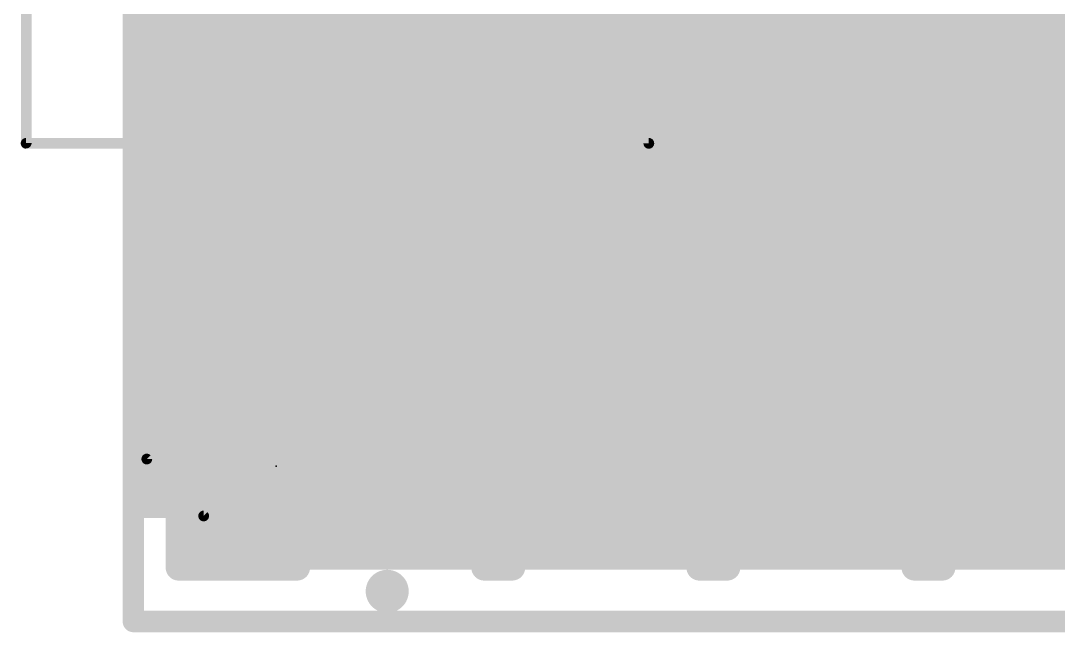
# Model space of a CAD drawing. Extents: x -1.3 to 57, y -0.1 to 23.2.
# Drawn here: x -1.33 to 10.92, y -0.13 to 7.09 of the extents above; entities that cross this region are included whole.
import ezdxf

# ---------------------------------------------------------------- set-up
doc = ezdxf.new("R2010")
doc.units = 0
for name, color, linetype in [('1', 12, 'CONTINUOUS'), ('16', 132, 'CONTINUOUS'), ('18', 110, 'CONTINUOUS'), ('20', 31, 'CONTINUOUS'), ('21', 253, 'CONTINUOUS'), ('24', 53, 'CONTINUOUS'), ('25', 253, 'CONTINUOUS'), ('39', 12, 'CONTINUOUS'), ('41', 12, 'CONTINUOUS'), ('42', 132, 'CONTINUOUS')]:
    doc.layers.add(name, color=color, linetype=linetype)

# ---------------------------------------------------------------- blocks, each defined once
blk = doc.blocks.new('RECT')
blk.add_solid([(-0.5, -0.5), (0.5, -0.5), (-0.5, 0.5), (0.5, 0.5)])
blk = doc.blocks.new('RECT440000X320000R50')
at = {"const_width": 0.5}
blk.add_lwpolyline([(1.125, -0.5), (1.125, 0.5, 0.4142), (0.875, 0.75), (-0.875, 0.75, 0.4142), (-1.125, 0.5), (-1.125, -0.5, 0.4142), (-0.875, -0.75), (0.875, -0.75, 0.4142)], format="xyb", close=True, dxfattribs=at)
blk.add_solid([(-0.9004, -0.5254), (0.9004, -0.5254), (-0.9004, 0.5254), (0.9004, 0.5254)])
blk = doc.blocks.new('ROUNDV')
at = {"const_width": 0.5}
blk.add_lwpolyline([(0, -0.25, 1), (0, 0.25, 1), (0, -0.25)], format="xyb", dxfattribs=at)

msp = doc.modelspace()

# ---------------------------------------------------------------- linework, layer by layer
at = {"layer": '1'}
for points, const_width in [([(10.668, 14.0716), (10.668, 2.032)], 0.254), ([(10.2362, 13.5369), (10.2362, 3.7848)], 0.3048), ([(0.5334, 6.858), (0.5334, 13.4112)], 0.3048), ([(0.5334, 7.0104), (10.2362, 7.0104)], 0.3048), ([(2.8063, 6.858), (0.5334, 6.858)], 0.3048), ([(2.8956, 6.7687), (2.8063, 6.858)], 0.3048), ([(4.0771, 6.858), (3.9878, 6.7687)], 0.3048), ([(6.8703, 6.858), (4.0771, 6.858)], 0.3048), ([(6.9596, 6.7687), (6.8703, 6.858)], 0.3048), ([(2.8956, 4.8645), (2.8956, 6.7687)], 0.3048), ([(3.9878, 6.7687), (3.9878, 4.8645)], 0.3048), ([(6.9596, 4.8645), (6.9596, 6.7687)], 0.3048), ([(2.8956, 6.7056), (3.9878, 6.7056)], 0.3048), ([(6.9596, 6.7056), (10.2362, 6.7056)], 0.3048), ([(2.8956, 6.4008), (3.9878, 6.4008)], 0.3048), ([(6.9596, 6.4008), (10.2362, 6.4008)], 0.3048), ([(2.8956, 6.096), (3.9878, 6.096)], 0.3048), ([(6.9596, 6.096), (10.2362, 6.096)], 0.3048), ([(2.8956, 5.7912), (3.9878, 5.7912)], 0.3048), ([(6.9596, 5.7912), (10.2362, 5.7912)], 0.3048), ([(2.8956, 5.4864), (3.9878, 5.4864)], 0.3048), ([(6.9596, 5.4864), (10.2362, 5.4864)], 0.3048), ([(2.8956, 5.1816), (3.9878, 5.1816)], 0.3048), ([(6.9596, 5.1816), (10.2362, 5.1816)], 0.3048), ([(2.8956, 4.8768), (3.9878, 4.8768)], 0.3048), ([(6.9596, 4.8768), (10.2362, 4.8768)], 0.3048), ([(0.5334, 0.635), (0.5334, 4.7752)], 0.3048), ([(0.5334, 4.7752), (2.8063, 4.7752)], 0.3048), ([(2.8063, 4.7752), (2.8956, 4.8645)], 0.3048), ([(3.9878, 4.8645), (4.0771, 4.7752)], 0.3048), ([(4.0771, 4.7752), (6.8703, 4.7752)], 0.3048), ([(6.8703, 4.7752), (6.9596, 4.8645)], 0.3048), ([(5.2009, 4.6434), (5.0086, 4.4511)], 0.3048), ([(5.4521, 4.7474), (5.2009, 4.6434)], 0.3048), ([(5.7239, 4.7474), (5.4521, 4.7474)], 0.3048), ([(5.9751, 4.6434), (5.7239, 4.7474)], 0.3048), ([(6.1674, 4.4511), (5.9751, 4.6434)], 0.3048), ([(7.7409, 4.6434), (7.5486, 4.4511)], 0.3048), ([(7.9921, 4.7474), (7.7409, 4.6434)], 0.3048), ([(8.2639, 4.7474), (7.9921, 4.7474)], 0.3048), ([(8.5151, 4.6434), (8.2639, 4.7474)], 0.3048), ([(8.7074, 4.4511), (8.5151, 4.6434)], 0.3048), ([(0.5334, 4.572), (5.1295, 4.572)], 0.3048), ([(6.0465, 4.572), (7.6695, 4.572)], 0.3048), ([(8.5865, 4.572), (10.2362, 4.572)], 0.3048), ([(5.0086, 4.4511), (4.9046, 4.1999)], 0.3048), ([(6.2714, 4.1999), (6.1674, 4.4511)], 0.3048), ([(7.5486, 4.4511), (7.4446, 4.1999)], 0.3048), ([(8.8114, 4.1999), (8.7074, 4.4511)], 0.3048), ([(0.5334, 4.2672), (4.9325, 4.2672)], 0.3048), ([(6.2435, 4.2672), (7.4725, 4.2672)], 0.3048), ([(8.7835, 4.2672), (10.2362, 4.2672)], 0.3048), ([(4.9046, 4.1999), (4.9046, 3.9281)], 0.3048), ([(6.2714, 3.9281), (6.2714, 4.1999)], 0.3048), ([(7.4446, 4.1999), (7.4446, 3.9281)], 0.3048), ([(8.8114, 3.9281), (8.8114, 4.1999)], 0.3048), ([(5.588, 4.064), (5.658, 3.994)], 0.254), ([(5.588, 4.064), (5.588, 2.0894)], 0.2032), ([(8.1182, 4.0542), (8.128, 4.064)], 0.254), ([(8.1182, 2.0796), (8.1182, 4.0542)], 0.254), ([(8.128, 4.064), (8.128, 3.4798)], 0.254), ([(0.5334, 3.9624), (4.9046, 3.9624)], 0.3048), ([(4.9046, 3.9281), (4.9639, 3.7848)], 0.3048), ([(6.2121, 3.7848), (6.2714, 3.9281)], 0.3048), ([(6.2714, 3.9624), (7.4446, 3.9624)], 0.3048), ([(7.4446, 3.9281), (7.5039, 3.7848)], 0.3048), ([(8.7521, 3.7848), (8.8114, 3.9281)], 0.3048), ([(8.8114, 3.9624), (10.2362, 3.9624)], 0.3048), ([(2.3731, 3.7848), (2.0679, 3.6584)], 0.3048), ([(3.7033, 3.7848), (2.3731, 3.7848)], 0.3048), ([(4.0085, 3.6584), (3.7033, 3.7848)], 0.3048), ([(4.9131, 3.7848), (4.6079, 3.6584)], 0.3048), ([(4.9639, 3.7848), (4.9131, 3.7848)], 0.3048), ([(6.2433, 3.7848), (6.2121, 3.7848)], 0.3048), ([(6.5485, 3.6584), (6.2433, 3.7848)], 0.3048), ([(7.4531, 3.7848), (7.1479, 3.6584)], 0.3048), ([(7.5039, 3.7848), (7.4531, 3.7848)], 0.3048), ([(8.7833, 3.7848), (8.7521, 3.7848)], 0.3048), ([(9.0885, 3.6584), (8.7833, 3.7848)], 0.3048), ([(9.9931, 3.7848), (9.6879, 3.6584)], 0.3048), ([(10.2362, 3.7848), (9.9931, 3.7848)], 0.3048), ([(0.5334, 3.6576), (2.0671, 3.6576)], 0.3048), ([(2.0679, 3.6584), (1.8344, 3.4249)], 0.3048), ([(4.242, 3.4249), (4.0085, 3.6584)], 0.3048), ([(4.0093, 3.6576), (4.6071, 3.6576)], 0.3048), ([(4.6079, 3.6584), (4.3744, 3.4249)], 0.3048), ([(6.782, 3.4249), (6.5485, 3.6584)], 0.3048), ([(6.5493, 3.6576), (7.1471, 3.6576)], 0.3048), ([(7.1479, 3.6584), (6.9144, 3.4249)], 0.3048), ([(9.322, 3.4249), (9.0885, 3.6584)], 0.3048), ([(9.0893, 3.6576), (9.6871, 3.6576)], 0.3048), ([(9.6879, 3.6584), (9.4544, 3.4249)], 0.3048), ([(1.8344, 3.4249), (1.708, 3.1197)], 0.3048), ([(4.3082, 3.2651), (4.242, 3.4249)], 0.3048), ([(4.3744, 3.4249), (4.3082, 3.2651)], 0.3048), ([(6.8482, 3.2651), (6.782, 3.4249)], 0.3048), ([(6.9144, 3.4249), (6.8482, 3.2651)], 0.3048), ([(8.128, 1.9718), (8.128, 3.4798)], 0.254), ([(8.128, 3.4798), (8.198, 3.4098)], 0.2032), ([(9.3882, 3.2651), (9.322, 3.4249)], 0.3048), ([(9.4544, 3.4249), (9.3882, 3.2651)], 0.3048), ([(0.5334, 3.3528), (1.8045, 3.3528)], 0.3048), ([(4.2719, 3.3528), (4.3445, 3.3528)], 0.3048), ([(6.8119, 3.3528), (6.8845, 3.3528)], 0.3048), ([(9.3519, 3.3528), (9.4245, 3.3528)], 0.3048), ([(0.5334, 3.048), (1.708, 3.048)], 0.3048), ([(1.708, 3.1197), (1.708, 1.0395)], 0.3048), ([(0.5334, 2.7432), (1.708, 2.7432)], 0.3048), ([(0.5334, 2.4384), (1.708, 2.4384)], 0.3048), ([(0.5334, 2.1336), (1.708, 2.1336)], 0.3048), ([(10.6582, 2.0418), (10.6582, 2.0796)], 0.254), ([(5.588, 2.0894), (5.5782, 2.0796)], 0.2032), ([(10.668, 2.032), (10.6582, 2.0418)], 0.254), ([(0.5334, 1.8288), (1.708, 1.8288)], 0.3048), ([(0.5334, 1.524), (1.708, 1.524)], 0.3048), ([(0.5334, 1.2192), (1.708, 1.2192)], 0.3048), ([(1.708, 1.0395), (1.8344, 0.7343)], 0.3048), ([(0.5334, 0.9144), (1.7598, 0.9144)], 0.3048), ([(4.242, 0.7343), (4.3082, 0.8941)], 0.3048), ([(4.3082, 0.8941), (4.3744, 0.7343)], 0.3048), ([(6.782, 0.7343), (6.8482, 0.8941)], 0.3048), ([(6.8482, 0.8941), (6.9144, 0.7343)], 0.3048), ([(9.322, 0.7343), (9.3882, 0.8941)], 0.3048), ([(9.3882, 0.8941), (9.4544, 0.7343)], 0.3048), ([(1.8344, 0.7343), (1.9337, 0.635)], 0.3048), ([(4.1427, 0.635), (4.242, 0.7343)], 0.3048), ([(4.3744, 0.7343), (4.4737, 0.635)], 0.3048), ([(6.6827, 0.635), (6.782, 0.7343)], 0.3048), ([(6.9144, 0.7343), (7.0137, 0.635)], 0.3048), ([(9.2227, 0.635), (9.322, 0.7343)], 0.3048), ([(9.4544, 0.7343), (9.5537, 0.635)], 0.3048), ([(1.9337, 0.635), (0.5334, 0.635)], 0.3048), ([(4.4737, 0.635), (4.1427, 0.635)], 0.3048), ([(7.0137, 0.635), (6.6827, 0.635)], 0.3048), ([(9.5537, 0.635), (9.2227, 0.635)], 0.3048)]:
    msp.add_lwpolyline(points, dxfattribs=dict(at, const_width=const_width))
for points, const_width in [([(0.5334, 7.0866, 1), (0.5334, 6.9342)], 0.1524), ([(10.2362, 6.9342, 1), (10.2362, 7.0866)], 0.1524), ([(0.5334, 6.9342, 1), (0.5334, 6.7818)], 0.1524), ([(2.8602, 6.9119, 1), (2.7524, 6.8041)], 0.1524), ([(2.8063, 6.7818, 1), (2.8063, 6.9342)], 0.1524), ([(4.0771, 6.9342, 1), (4.0771, 6.7818)], 0.1524), ([(4.131, 6.8041, 1), (4.0232, 6.9119)], 0.1524), ([(6.9242, 6.9119, 1), (6.8164, 6.8041)], 0.1524), ([(6.8703, 6.7818, 1), (6.8703, 6.9342)], 0.1524), ([(0.4572, 6.858, 1), (0.6096, 6.858)], 0.1524), ([(2.9718, 6.7687, 1), (2.8194, 6.7687)], 0.1524), ([(2.8417, 6.7148, 1), (2.9495, 6.8226)], 0.1524), ([(4.064, 6.7687, 1), (3.9116, 6.7687)], 0.1524), ([(3.9339, 6.8226, 1), (4.0417, 6.7148)], 0.1524), ([(7.0358, 6.7687, 1), (6.8834, 6.7687)], 0.1524), ([(6.9057, 6.7148, 1), (7.0135, 6.8226)], 0.1524), ([(2.8956, 6.7818, 1), (2.8956, 6.6294)], 0.1524), ([(3.9878, 6.6294, 1), (3.9878, 6.7818)], 0.1524), ([(6.9596, 6.7818, 1), (6.9596, 6.6294)], 0.1524), ([(10.2362, 6.6294, 1), (10.2362, 6.7818)], 0.1524), ([(2.8956, 6.477, 1), (2.8956, 6.3246)], 0.1524), ([(3.9878, 6.3246, 1), (3.9878, 6.477)], 0.1524), ([(6.9596, 6.477, 1), (6.9596, 6.3246)], 0.1524), ([(10.2362, 6.3246, 1), (10.2362, 6.477)], 0.1524), ([(2.8956, 6.1722, 1), (2.8956, 6.0198)], 0.1524), ([(3.9878, 6.0198, 1), (3.9878, 6.1722)], 0.1524), ([(6.9596, 6.1722, 1), (6.9596, 6.0198)], 0.1524), ([(10.2362, 6.0198, 1), (10.2362, 6.1722)], 0.1524), ([(2.8956, 5.8674, 1), (2.8956, 5.715)], 0.1524), ([(3.9878, 5.715, 1), (3.9878, 5.8674)], 0.1524), ([(6.9596, 5.8674, 1), (6.9596, 5.715)], 0.1524), ([(10.2362, 5.715, 1), (10.2362, 5.8674)], 0.1524), ([(2.8956, 5.5626, 1), (2.8956, 5.4102)], 0.1524), ([(3.9878, 5.4102, 1), (3.9878, 5.5626)], 0.1524), ([(6.9596, 5.5626, 1), (6.9596, 5.4102)], 0.1524), ([(10.2362, 5.4102, 1), (10.2362, 5.5626)], 0.1524), ([(2.8956, 5.2578, 1), (2.8956, 5.1054)], 0.1524), ([(3.9878, 5.1054, 1), (3.9878, 5.2578)], 0.1524), ([(6.9596, 5.2578, 1), (6.9596, 5.1054)], 0.1524), ([(10.2362, 5.1054, 1), (10.2362, 5.2578)], 0.1524), ([(2.8956, 4.953, 1), (2.8956, 4.8006)], 0.1524), ([(3.9878, 4.8006, 1), (3.9878, 4.953)], 0.1524), ([(6.9596, 4.953, 1), (6.9596, 4.8006)], 0.1524), ([(10.2362, 4.8006, 1), (10.2362, 4.953)], 0.1524), ([(0.6096, 4.7752, 1), (0.4572, 4.7752)], 0.1524), ([(0.5334, 4.8514, 1), (0.5334, 4.699)], 0.1524), ([(2.7524, 4.8291, 1), (2.8602, 4.7213)], 0.1524), ([(2.8063, 4.699, 1), (2.8063, 4.8514)], 0.1524), ([(2.8194, 4.8645, 1), (2.9718, 4.8645)], 0.1524), ([(2.9495, 4.8106, 1), (2.8417, 4.9184)], 0.1524), ([(4.0417, 4.9184, 1), (3.9339, 4.8106)], 0.1524), ([(3.9116, 4.8645, 1), (4.064, 4.8645)], 0.1524), ([(4.0771, 4.8514, 1), (4.0771, 4.699)], 0.1524), ([(4.0232, 4.7213, 1), (4.131, 4.8291)], 0.1524), ([(6.8164, 4.8291, 1), (6.9242, 4.7213)], 0.1524), ([(6.8703, 4.699, 1), (6.8703, 4.8514)], 0.1524), ([(6.8834, 4.8645, 1), (7.0358, 4.8645)], 0.1524), ([(7.0135, 4.8106, 1), (6.9057, 4.9184)], 0.1524), ([(5.1717, 4.7138, 1), (5.23, 4.573)], 0.1524), ([(5.2548, 4.5895, 1), (5.147, 4.6972)], 0.1524), ([(5.4521, 4.8236, 1), (5.4521, 4.6712)], 0.1524), ([(5.4812, 4.677, 1), (5.4229, 4.8178)], 0.1524), ([(5.7531, 4.8178, 1), (5.6948, 4.677)], 0.1524), ([(5.7239, 4.6712, 1), (5.7239, 4.8236)], 0.1524), ([(6.029, 4.6972, 1), (5.9212, 4.5895)], 0.1524), ([(5.946, 4.573, 1), (6.0043, 4.7138)], 0.1524), ([(7.7117, 4.7138, 1), (7.77, 4.573)], 0.1524), ([(7.7948, 4.5895, 1), (7.687, 4.6972)], 0.1524), ([(7.9921, 4.8236, 1), (7.9921, 4.6712)], 0.1524), ([(8.0212, 4.677, 1), (7.9629, 4.8178)], 0.1524), ([(8.2931, 4.8178, 1), (8.2348, 4.677)], 0.1524), ([(8.2639, 4.6712, 1), (8.2639, 4.8236)], 0.1524), ([(8.569, 4.6972, 1), (8.4612, 4.5895)], 0.1524), ([(8.486, 4.573, 1), (8.5443, 4.7138)], 0.1524), ([(0.5334, 4.6482, 1), (0.5334, 4.4958)], 0.1524), ([(5.1295, 4.4958, 1), (5.1295, 4.6482)], 0.1524), ([(6.0465, 4.6482, 1), (6.0465, 4.4958)], 0.1524), ([(7.6695, 4.4958, 1), (7.6695, 4.6482)], 0.1524), ([(8.5865, 4.6482, 1), (8.5865, 4.4958)], 0.1524), ([(10.2362, 4.4958, 1), (10.2362, 4.6482)], 0.1524), ([(4.9548, 4.505, 1), (5.0625, 4.3972)], 0.1524), ([(5.079, 4.422, 1), (4.9382, 4.4803)], 0.1524), ([(6.2378, 4.4803, 1), (6.097, 4.422)], 0.1524), ([(6.1135, 4.3972, 1), (6.2212, 4.505)], 0.1524), ([(7.4948, 4.505, 1), (7.6025, 4.3972)], 0.1524), ([(7.619, 4.422, 1), (7.4782, 4.4803)], 0.1524), ([(8.7778, 4.4803, 1), (8.637, 4.422)], 0.1524), ([(8.6535, 4.3972, 1), (8.7612, 4.505)], 0.1524), ([(0.5334, 4.3434, 1), (0.5334, 4.191)], 0.1524), ([(4.9325, 4.191, 1), (4.9325, 4.3434)], 0.1524), ([(6.2435, 4.3434, 1), (6.2435, 4.191)], 0.1524), ([(7.4725, 4.191, 1), (7.4725, 4.3434)], 0.1524), ([(8.7835, 4.3434, 1), (8.7835, 4.191)], 0.1524), ([(10.2362, 4.191, 1), (10.2362, 4.3434)], 0.1524), ([(4.9808, 4.1999, 1), (4.8284, 4.1999)], 0.1524), ([(4.8342, 4.2291, 1), (4.975, 4.1708)], 0.1524), ([(6.3476, 4.1999, 1), (6.1952, 4.1999)], 0.1524), ([(6.201, 4.1708, 1), (6.3418, 4.2291)], 0.1524), ([(7.5208, 4.1999, 1), (7.3684, 4.1999)], 0.1524), ([(7.3742, 4.2291, 1), (7.515, 4.1708)], 0.1524), ([(8.8876, 4.1999, 1), (8.7352, 4.1999)], 0.1524), ([(8.741, 4.1708, 1), (8.8818, 4.2291)], 0.1524), ([(5.6329, 4.1089, 1), (5.5431, 4.0191)], 0.127), ([(5.6388, 4.064, 1), (5.5372, 4.064)], 0.1016), ([(8.1817, 4.0542, 1), (8.0547, 4.0542)], 0.127), ([(8.1915, 4.064, 1), (8.0645, 4.064)], 0.127), ([(8.1729, 4.0191, 1), (8.0831, 4.1089)], 0.127), ([(0.5334, 4.0386, 1), (0.5334, 3.8862)], 0.1524), ([(4.975, 3.9572, 1), (4.8342, 3.8989)], 0.1524), ([(4.9046, 3.8862, 1), (4.9046, 4.0386)], 0.1524), ([(5.6131, 3.9491, 1), (5.7029, 4.0389)], 0.127), ([(6.2714, 4.0386, 1), (6.2714, 3.8862)], 0.1524), ([(6.3418, 3.8989, 1), (6.201, 3.9572)], 0.1524), ([(7.515, 3.9572, 1), (7.3742, 3.8989)], 0.1524), ([(7.4446, 3.8862, 1), (7.4446, 4.0386)], 0.1524), ([(8.0733, 4.0991, 1), (8.1631, 4.0093)], 0.127), ([(8.8114, 4.0386, 1), (8.8114, 3.8862)], 0.1524), ([(8.8818, 3.8989, 1), (8.741, 3.9572)], 0.1524), ([(10.2362, 3.8862, 1), (10.2362, 4.0386)], 0.1524), ([(2.3731, 3.861, 1), (2.3731, 3.7086)], 0.1524), ([(2.4022, 3.7144, 1), (2.3439, 3.8552)], 0.1524), ([(3.7325, 3.8552, 1), (3.6742, 3.7144)], 0.1524), ([(3.7033, 3.7086, 1), (3.7033, 3.861)], 0.1524), ([(4.8284, 3.9281, 1), (4.9808, 3.9281)], 0.1524), ([(4.9131, 3.861, 1), (4.9131, 3.7086)], 0.1524), ([(4.9422, 3.7144, 1), (4.8839, 3.8552)], 0.1524), ([(4.9639, 3.7086, 1), (4.9639, 3.861)], 0.1524), ([(6.2121, 3.861, 1), (6.2121, 3.7086)], 0.1524), ([(6.2725, 3.8552, 1), (6.2142, 3.7144)], 0.1524), ([(6.1952, 3.9281, 1), (6.3476, 3.9281)], 0.1524), ([(6.2433, 3.7086, 1), (6.2433, 3.861)], 0.1524), ([(7.3684, 3.9281, 1), (7.5208, 3.9281)], 0.1524), ([(7.4531, 3.861, 1), (7.4531, 3.7086)], 0.1524), ([(7.4822, 3.7144, 1), (7.4239, 3.8552)], 0.1524), ([(7.5039, 3.7086, 1), (7.5039, 3.861)], 0.1524), ([(8.7521, 3.861, 1), (8.7521, 3.7086)], 0.1524), ([(8.8125, 3.8552, 1), (8.7542, 3.7144)], 0.1524), ([(8.7352, 3.9281, 1), (8.8876, 3.9281)], 0.1524), ([(8.7833, 3.7086, 1), (8.7833, 3.861)], 0.1524), ([(9.9931, 3.861, 1), (9.9931, 3.7086)], 0.1524), ([(10.0222, 3.7144, 1), (9.9639, 3.8552)], 0.1524), ([(10.2362, 3.7086, 1), (10.2362, 3.861)], 0.1524), ([(0.5334, 3.7338, 1), (0.5334, 3.5814)], 0.1524), ([(2.0388, 3.7288, 1), (2.0971, 3.588)], 0.1524), ([(2.1218, 3.6045, 1), (2.014, 3.7123)], 0.1524), ([(2.0671, 3.5814, 1), (2.0671, 3.7338)], 0.1524), ([(4.0624, 3.7123, 1), (3.9546, 3.6045)], 0.1524), ([(4.0093, 3.7338, 1), (4.0093, 3.5814)], 0.1524), ([(3.9793, 3.588, 1), (4.0376, 3.7288)], 0.1524), ([(4.5788, 3.7288, 1), (4.6371, 3.588)], 0.1524), ([(4.6618, 3.6045, 1), (4.554, 3.7123)], 0.1524), ([(4.6071, 3.5814, 1), (4.6071, 3.7338)], 0.1524), ([(4.8935, 3.7556, 1), (5.0343, 3.814)], 0.1524), ([(6.1417, 3.814, 1), (6.2825, 3.7556)], 0.1524), ([(6.6024, 3.7123, 1), (6.4946, 3.6045)], 0.1524), ([(6.5493, 3.7338, 1), (6.5493, 3.5814)], 0.1524), ([(6.5193, 3.588, 1), (6.5776, 3.7288)], 0.1524), ([(7.1188, 3.7288, 1), (7.1771, 3.588)], 0.1524), ([(7.2018, 3.6045, 1), (7.094, 3.7123)], 0.1524), ([(7.1471, 3.5814, 1), (7.1471, 3.7338)], 0.1524), ([(7.4335, 3.7556, 1), (7.5743, 3.814)], 0.1524), ([(8.6817, 3.814, 1), (8.8225, 3.7556)], 0.1524), ([(9.1424, 3.7123, 1), (9.0346, 3.6045)], 0.1524), ([(9.0893, 3.7338, 1), (9.0893, 3.5814)], 0.1524), ([(9.0593, 3.588, 1), (9.1176, 3.7288)], 0.1524), ([(9.6588, 3.7288, 1), (9.7171, 3.588)], 0.1524), ([(9.7418, 3.6045, 1), (9.634, 3.7123)], 0.1524), ([(9.6871, 3.5814, 1), (9.6871, 3.7338)], 0.1524), ([(10.16, 3.7848, 1), (10.3124, 3.7848)], 0.1524), ([(1.7805, 3.4788, 1), (1.8883, 3.371)], 0.1524), ([(1.9048, 3.3957, 1), (1.764, 3.454)], 0.1524), ([(4.3124, 3.454, 1), (4.1716, 3.3957)], 0.1524), ([(4.1881, 3.371, 1), (4.2959, 3.4788)], 0.1524), ([(4.3205, 3.4788, 1), (4.4283, 3.371)], 0.1524), ([(4.4448, 3.3957, 1), (4.304, 3.454)], 0.1524), ([(6.8524, 3.454, 1), (6.7116, 3.3957)], 0.1524), ([(6.7281, 3.371, 1), (6.8359, 3.4788)], 0.1524), ([(6.8605, 3.4788, 1), (6.9683, 3.371)], 0.1524), ([(6.9848, 3.3957, 1), (6.844, 3.454)], 0.1524), ([(8.1915, 3.4798, 1), (8.0645, 3.4798)], 0.127), ([(8.1639, 3.5157, 1), (8.0921, 3.4439)], 0.1016), ([(9.3924, 3.454, 1), (9.2516, 3.3957)], 0.1524), ([(9.2681, 3.371, 1), (9.3759, 3.4788)], 0.1524), ([(9.4005, 3.4788, 1), (9.5083, 3.371)], 0.1524), ([(9.5248, 3.3957, 1), (9.384, 3.454)], 0.1524), ([(0.5334, 3.429, 1), (0.5334, 3.2766)], 0.1524), ([(1.8045, 3.2766, 1), (1.8045, 3.429)], 0.1524), ([(4.2719, 3.429, 1), (4.2719, 3.2766)], 0.1524), ([(4.3445, 3.2766, 1), (4.3445, 3.429)], 0.1524), ([(6.8119, 3.429, 1), (6.8119, 3.2766)], 0.1524), ([(6.8845, 3.2766, 1), (6.8845, 3.429)], 0.1524), ([(8.0645, 3.4798, 1), (8.1915, 3.4798)], 0.127), ([(8.1621, 3.3739, 1), (8.2339, 3.4457)], 0.1016), ([(9.3519, 3.429, 1), (9.3519, 3.2766)], 0.1524), ([(9.4245, 3.2766, 1), (9.4245, 3.429)], 0.1524), ([(4.2378, 3.2942, 1), (4.3786, 3.2359)], 0.1524), ([(4.2378, 3.2359, 1), (4.3786, 3.2942)], 0.1524), ([(6.7778, 3.2942, 1), (6.9186, 3.2359)], 0.1524), ([(6.7778, 3.2359, 1), (6.9186, 3.2942)], 0.1524), ([(9.3178, 3.2942, 1), (9.4586, 3.2359)], 0.1524), ([(9.3178, 3.2359, 1), (9.4586, 3.2942)], 0.1524), ([(0.5334, 3.1242, 1), (0.5334, 2.9718)], 0.1524), ([(1.7842, 3.1197, 1), (1.6318, 3.1197)], 0.1524), ([(1.6376, 3.1489, 1), (1.7784, 3.0906)], 0.1524), ([(1.708, 2.9718, 1), (1.708, 3.1242)], 0.1524), ([(0.5334, 2.8194, 1), (0.5334, 2.667)], 0.1524), ([(1.708, 2.667, 1), (1.708, 2.8194)], 0.1524), ([(0.5334, 2.5146, 1), (0.5334, 2.3622)], 0.1524), ([(1.708, 2.3622, 1), (1.708, 2.5146)], 0.1524), ([(0.5334, 2.2098, 1), (0.5334, 2.0574)], 0.1524), ([(1.708, 2.0574, 1), (1.708, 2.2098)], 0.1524), ([(10.7217, 2.0796, 1), (10.5947, 2.0796)], 0.127), ([(5.5423, 2.1155, 1), (5.6141, 2.0437)], 0.1016), ([(5.5372, 2.0894, 1), (5.6388, 2.0894)], 0.1016), ([(5.6239, 2.0535, 1), (5.5521, 2.1253)], 0.1016), ([(8.0547, 2.0796, 1), (8.1817, 2.0796)], 0.127), ([(10.7031, 2.0867, 1), (10.6133, 1.9969)], 0.127), ([(10.5947, 2.0418, 1), (10.7217, 2.0418)], 0.127), ([(10.6045, 2.032, 1), (10.7315, 2.032)], 0.127), ([(10.6231, 1.9871, 1), (10.7129, 2.0769)], 0.127), ([(0.5334, 1.905, 1), (0.5334, 1.7526)], 0.1524), ([(1.708, 1.7526, 1), (1.708, 1.905)], 0.1524), ([(8.0645, 1.9718, 1), (8.1915, 1.9718)], 0.127), ([(0.5334, 1.6002, 1), (0.5334, 1.4478)], 0.1524), ([(1.708, 1.4478, 1), (1.708, 1.6002)], 0.1524), ([(0.5334, 1.2954, 1), (0.5334, 1.143)], 0.1524), ([(1.708, 1.143, 1), (1.708, 1.2954)], 0.1524), ([(1.7784, 1.0686, 1), (1.6376, 1.0103)], 0.1524), ([(1.6318, 1.0395, 1), (1.7842, 1.0395)], 0.1524), ([(0.5334, 0.9906, 1), (0.5334, 0.8382)], 0.1524), ([(1.7598, 0.8382, 1), (1.7598, 0.9906)], 0.1524), ([(4.3786, 0.9233, 1), (4.2378, 0.865)], 0.1524), ([(4.3786, 0.865, 1), (4.2378, 0.9233)], 0.1524), ([(6.9186, 0.9233, 1), (6.7778, 0.865)], 0.1524), ([(6.9186, 0.865, 1), (6.7778, 0.9233)], 0.1524), ([(9.4586, 0.9233, 1), (9.3178, 0.865)], 0.1524), ([(9.4586, 0.865, 1), (9.3178, 0.9233)], 0.1524), ([(1.8883, 0.7882, 1), (1.7805, 0.6804)], 0.1524), ([(4.2959, 0.6804, 1), (4.1881, 0.7882)], 0.1524), ([(4.4283, 0.7882, 1), (4.3205, 0.6804)], 0.1524), ([(6.8359, 0.6804, 1), (6.7281, 0.7882)], 0.1524), ([(6.9683, 0.7882, 1), (6.8605, 0.6804)], 0.1524), ([(9.3759, 0.6804, 1), (9.2681, 0.7882)], 0.1524), ([(9.5083, 0.7882, 1), (9.4005, 0.6804)], 0.1524), ([(0.5334, 0.7112, 1), (0.5334, 0.5588)], 0.1524), ([(1.764, 0.7052, 1), (1.9048, 0.7635)], 0.1524), ([(1.8798, 0.5811, 1), (1.9876, 0.6889)], 0.1524), ([(1.9337, 0.5588, 1), (1.9337, 0.7112)], 0.1524), ([(4.1427, 0.7112, 1), (4.1427, 0.5588)], 0.1524), ([(4.0888, 0.6889, 1), (4.1966, 0.5811)], 0.1524), ([(4.1716, 0.7635, 1), (4.3124, 0.7052)], 0.1524), ([(4.304, 0.7052, 1), (4.4448, 0.7635)], 0.1524), ([(4.4198, 0.5811, 1), (4.5276, 0.6889)], 0.1524), ([(4.4737, 0.5588, 1), (4.4737, 0.7112)], 0.1524), ([(6.6827, 0.7112, 1), (6.6827, 0.5588)], 0.1524), ([(6.6288, 0.6889, 1), (6.7366, 0.5811)], 0.1524), ([(6.7116, 0.7635, 1), (6.8524, 0.7052)], 0.1524), ([(6.844, 0.7052, 1), (6.9848, 0.7635)], 0.1524), ([(6.9598, 0.5811, 1), (7.0676, 0.6889)], 0.1524), ([(7.0137, 0.5588, 1), (7.0137, 0.7112)], 0.1524), ([(9.2227, 0.7112, 1), (9.2227, 0.5588)], 0.1524), ([(9.1688, 0.6889, 1), (9.2766, 0.5811)], 0.1524), ([(9.2516, 0.7635, 1), (9.3924, 0.7052)], 0.1524), ([(9.384, 0.7052, 1), (9.5248, 0.7635)], 0.1524), ([(9.4998, 0.5811, 1), (9.6076, 0.6889)], 0.1524), ([(9.5537, 0.5588, 1), (9.5537, 0.7112)], 0.1524), ([(0.4572, 0.635, 1), (0.6096, 0.635)], 0.1524)]:
    msp.add_lwpolyline(points, format="xyb", dxfattribs=dict(at, const_width=const_width))
at = {"layer": '16'}
for points, const_width in [([(0.5334, 0.762), (0.5334, 19.431)], 0.3048), ([(7.6962, 10.4659), (7.6962, 4.5987)], 0.3048), ([(8.128, 4.064), (8.128, 10.287)], 0.254), ([(9.1694, 3.9116), (9.1694, 10.1759)], 0.3048), ([(0.5334, 7.0104), (7.6962, 7.0104)], 0.3048), ([(9.1694, 7.0104), (13.1318, 7.0104)], 0.3048), ([(0.5334, 6.7056), (7.6962, 6.7056)], 0.3048), ([(9.1694, 6.7056), (13.1318, 6.7056)], 0.3048), ([(0.5334, 6.4008), (7.6962, 6.4008)], 0.3048), ([(9.1694, 6.4008), (13.1318, 6.4008)], 0.3048), ([(0.5334, 6.096), (7.6962, 6.096)], 0.3048), ([(9.1694, 6.096), (13.1318, 6.096)], 0.3048), ([(0.5334, 5.7912), (7.6962, 5.7912)], 0.3048), ([(9.1694, 5.7912), (22.9108, 5.7912)], 0.3048), ([(0.5334, 5.4864), (7.6962, 5.4864)], 0.3048), ([(9.1694, 5.4864), (22.9108, 5.4864)], 0.3048), ([(0.5334, 5.1816), (7.6962, 5.1816)], 0.3048), ([(9.1694, 5.1816), (22.9108, 5.1816)], 0.3048), ([(0.5334, 4.8768), (7.6962, 4.8768)], 0.3048), ([(9.1694, 4.8768), (22.9108, 4.8768)], 0.3048), ([(5.2009, 4.6434), (5.0086, 4.4511)], 0.3048), ([(5.4521, 4.7474), (5.2009, 4.6434)], 0.3048), ([(5.7239, 4.7474), (5.4521, 4.7474)], 0.3048), ([(5.9751, 4.6434), (5.7239, 4.7474)], 0.3048), ([(6.1674, 4.4511), (5.9751, 4.6434)], 0.3048), ([(0.5334, 4.572), (5.1295, 4.572)], 0.3048), ([(6.0465, 4.572), (7.6695, 4.572)], 0.3048), ([(7.6962, 4.5987), (7.5486, 4.4511)], 0.3048), ([(9.1694, 4.572), (22.9108, 4.572)], 0.3048), ([(5.0086, 4.4511), (4.9046, 4.1999)], 0.3048), ([(6.2714, 4.1999), (6.1674, 4.4511)], 0.3048), ([(7.5486, 4.4511), (7.4446, 4.1999)], 0.3048), ([(0.5334, 4.2672), (4.9325, 4.2672)], 0.3048), ([(6.2435, 4.2672), (7.4725, 4.2672)], 0.3048), ([(9.1694, 4.2672), (22.9108, 4.2672)], 0.3048), ([(4.9046, 4.1999), (4.9046, 3.9281)], 0.3048), ([(6.2714, 3.9913), (6.2714, 4.1999)], 0.3048), ([(7.4446, 4.1999), (7.4446, 3.9281)], 0.3048), ([(5.588, 4.064), (7.4676, 2.1844)], 0.254), ([(0.5334, 3.9624), (4.9046, 3.9624)], 0.3048), ([(4.9046, 3.9281), (5.0086, 3.6769)], 0.3048), ([(7.6465, 2.6162), (6.2714, 3.9913)], 0.3048), ([(6.3003, 3.9624), (7.4446, 3.9624)], 0.3048), ([(7.4446, 3.9281), (7.5486, 3.6769)], 0.3048), ([(9.1694, 3.9624), (22.9108, 3.9624)], 0.3048), ([(22.9108, 3.9116), (9.1694, 3.9116)], 0.3048), ([(0.5334, 3.6576), (5.0279, 3.6576)], 0.3048), ([(5.0086, 3.6769), (5.2009, 3.4846)], 0.3048), ([(6.6051, 3.6576), (7.5679, 3.6576)], 0.3048), ([(7.5486, 3.6769), (7.7409, 3.4846)], 0.3048), ([(5.2009, 3.4846), (5.4521, 3.3806)], 0.3048), ([(7.7409, 3.4846), (7.9921, 3.3806)], 0.3048), ([(8.2639, 3.3806), (8.509, 3.4821)], 0.3048), ([(8.509, 3.4821), (8.509, 3.175)], 0.3048), ([(0.5334, 3.3528), (5.6885, 3.3528)], 0.3048), ([(5.4521, 3.3806), (5.6607, 3.3806)], 0.3048), ([(5.6607, 3.3806), (7.0358, 2.0055)], 0.3048), ([(6.9099, 3.3528), (8.509, 3.3528)], 0.3048), ([(7.9921, 3.3806), (8.2639, 3.3806)], 0.3048), ([(8.509, 3.175), (23.1637, 3.175)], 0.3048), ([(0.5334, 3.048), (5.9933, 3.048)], 0.3048), ([(7.2147, 3.048), (23.0367, 3.048)], 0.3048), ([(0.5334, 2.7432), (6.2981, 2.7432)], 0.3048), ([(7.5195, 2.7432), (22.7319, 2.7432)], 0.3048), ([(0.9879, 2.6195), (0.8986, 2.5302)], 0.3048), ([(2.3841, 2.6195), (0.9879, 2.6195)], 0.3048), ([(2.4734, 2.5302), (2.3841, 2.6195)], 0.3048), ([(22.6049, 2.6162), (7.6465, 2.6162)], 0.3048), ([(0.5334, 2.4384), (0.8986, 2.4384)], 0.3048), ([(0.8986, 2.5302), (0.8986, 1.134)], 0.3048), ([(2.4734, 1.134), (2.4734, 2.5302)], 0.3048), ([(2.4734, 2.4384), (6.6029, 2.4384)], 0.3048), ([(0.5334, 2.1336), (0.8986, 2.1336)], 0.3048), ([(2.4734, 2.1336), (6.9077, 2.1336)], 0.3048), ([(7.4676, 2.1844), (22.7838, 2.1844)], 0.254), ([(7.0358, 2.0055), (7.2887, 1.7526)], 0.3048), ([(0.5334, 1.8288), (0.8986, 1.8288)], 0.3048), ([(2.4734, 1.8288), (7.2125, 1.8288)], 0.3048), ([(7.2887, 1.7526), (22.9627, 1.7526)], 0.3048), ([(0.5334, 1.524), (0.8986, 1.524)], 0.3048), ([(2.4734, 1.524), (32.639, 1.524)], 0.3048), ([(0.5334, 1.2192), (0.8986, 1.2192)], 0.3048), ([(2.4734, 1.2192), (32.639, 1.2192)], 0.3048), ([(0.8986, 1.134), (0.9879, 1.0447)], 0.3048), ([(2.3841, 1.0447), (2.4734, 1.134)], 0.3048), ([(0.9879, 1.0447), (2.3841, 1.0447)], 0.3048), ([(0.5334, 0.9144), (32.639, 0.9144)], 0.3048), ([(32.639, 0.762), (0.5334, 0.762)], 0.3048)]:
    msp.add_lwpolyline(points, dxfattribs=dict(at, const_width=const_width))
for points, const_width in [([(0.5334, 7.0866, 1), (0.5334, 6.9342)], 0.1524), ([(7.6962, 6.9342, 1), (7.6962, 7.0866)], 0.1524), ([(9.1694, 7.0866, 1), (9.1694, 6.9342)], 0.1524), ([(0.5334, 6.7818, 1), (0.5334, 6.6294)], 0.1524), ([(7.6962, 6.6294, 1), (7.6962, 6.7818)], 0.1524), ([(9.1694, 6.7818, 1), (9.1694, 6.6294)], 0.1524), ([(0.5334, 6.477, 1), (0.5334, 6.3246)], 0.1524), ([(7.6962, 6.3246, 1), (7.6962, 6.477)], 0.1524), ([(9.1694, 6.477, 1), (9.1694, 6.3246)], 0.1524), ([(0.5334, 6.1722, 1), (0.5334, 6.0198)], 0.1524), ([(7.6962, 6.0198, 1), (7.6962, 6.1722)], 0.1524), ([(9.1694, 6.1722, 1), (9.1694, 6.0198)], 0.1524), ([(0.5334, 5.8674, 1), (0.5334, 5.715)], 0.1524), ([(7.6962, 5.715, 1), (7.6962, 5.8674)], 0.1524), ([(9.1694, 5.8674, 1), (9.1694, 5.715)], 0.1524), ([(0.5334, 5.5626, 1), (0.5334, 5.4102)], 0.1524), ([(7.6962, 5.4102, 1), (7.6962, 5.5626)], 0.1524), ([(9.1694, 5.5626, 1), (9.1694, 5.4102)], 0.1524), ([(0.5334, 5.2578, 1), (0.5334, 5.1054)], 0.1524), ([(7.6962, 5.1054, 1), (7.6962, 5.2578)], 0.1524), ([(9.1694, 5.2578, 1), (9.1694, 5.1054)], 0.1524), ([(0.5334, 4.953, 1), (0.5334, 4.8006)], 0.1524), ([(7.6962, 4.8006, 1), (7.6962, 4.953)], 0.1524), ([(9.1694, 4.953, 1), (9.1694, 4.8006)], 0.1524), ([(5.1717, 4.7138, 1), (5.23, 4.573)], 0.1524), ([(5.2548, 4.5895, 1), (5.147, 4.6972)], 0.1524), ([(5.4521, 4.8236, 1), (5.4521, 4.6712)], 0.1524), ([(5.4812, 4.677, 1), (5.4229, 4.8178)], 0.1524), ([(5.7531, 4.8178, 1), (5.6948, 4.677)], 0.1524), ([(5.7239, 4.6712, 1), (5.7239, 4.8236)], 0.1524), ([(6.029, 4.6972, 1), (5.9212, 4.5895)], 0.1524), ([(5.946, 4.573, 1), (6.0043, 4.7138)], 0.1524), ([(0.5334, 4.6482, 1), (0.5334, 4.4958)], 0.1524), ([(5.1295, 4.4958, 1), (5.1295, 4.6482)], 0.1524), ([(6.0465, 4.6482, 1), (6.0465, 4.4958)], 0.1524), ([(7.62, 4.5987, 1), (7.7724, 4.5987)], 0.1524), ([(7.7501, 4.5448, 1), (7.6423, 4.6526)], 0.1524), ([(7.6695, 4.4958, 1), (7.6695, 4.6482)], 0.1524), ([(9.1694, 4.6482, 1), (9.1694, 4.4958)], 0.1524), ([(4.9548, 4.505, 1), (5.0625, 4.3972)], 0.1524), ([(5.079, 4.422, 1), (4.9382, 4.4803)], 0.1524), ([(6.2378, 4.4803, 1), (6.097, 4.422)], 0.1524), ([(6.1135, 4.3972, 1), (6.2212, 4.505)], 0.1524), ([(7.4948, 4.505, 1), (7.6025, 4.3972)], 0.1524), ([(7.619, 4.422, 1), (7.4782, 4.4803)], 0.1524), ([(0.5334, 4.3434, 1), (0.5334, 4.191)], 0.1524), ([(4.9325, 4.191, 1), (4.9325, 4.3434)], 0.1524), ([(6.2435, 4.3434, 1), (6.2435, 4.191)], 0.1524), ([(7.4725, 4.191, 1), (7.4725, 4.3434)], 0.1524), ([(9.1694, 4.3434, 1), (9.1694, 4.191)], 0.1524), ([(4.9808, 4.1999, 1), (4.8284, 4.1999)], 0.1524), ([(4.8342, 4.2291, 1), (4.975, 4.1708)], 0.1524), ([(6.3476, 4.1999, 1), (6.1952, 4.1999)], 0.1524), ([(6.201, 4.1708, 1), (6.3418, 4.2291)], 0.1524), ([(7.5208, 4.1999, 1), (7.3684, 4.1999)], 0.1524), ([(7.3742, 4.2291, 1), (7.515, 4.1708)], 0.1524), ([(5.6329, 4.1089, 1), (5.5431, 4.0191)], 0.127), ([(0.5334, 4.0386, 1), (0.5334, 3.8862)], 0.1524), ([(4.975, 3.9572, 1), (4.8342, 3.8989)], 0.1524), ([(4.9046, 3.8862, 1), (4.9046, 4.0386)], 0.1524), ([(6.3253, 4.0451, 1), (6.2175, 3.9374)], 0.1524), ([(6.1952, 3.9913, 1), (6.3476, 3.9913)], 0.1524), ([(6.3003, 4.0386, 1), (6.3003, 3.8862)], 0.1524), ([(7.515, 3.9572, 1), (7.3742, 3.8989)], 0.1524), ([(7.4446, 3.8862, 1), (7.4446, 4.0386)], 0.1524), ([(8.0645, 4.064, 1), (8.1915, 4.064)], 0.127), ([(9.1694, 4.0386, 1), (9.1694, 3.8862)], 0.1524), ([(9.1694, 3.9878, 1), (9.1694, 3.8354)], 0.1524), ([(4.8284, 3.9281, 1), (4.9808, 3.9281)], 0.1524), ([(7.3684, 3.9281, 1), (7.5208, 3.9281)], 0.1524), ([(9.0932, 3.9116, 1), (9.2456, 3.9116)], 0.1524), ([(0.5334, 3.7338, 1), (0.5334, 3.5814)], 0.1524), ([(5.0625, 3.7308, 1), (4.9548, 3.623)], 0.1524), ([(5.0279, 3.5814, 1), (5.0279, 3.7338)], 0.1524), ([(6.6051, 3.7338, 1), (6.6051, 3.5814)], 0.1524), ([(7.6025, 3.7308, 1), (7.4948, 3.623)], 0.1524), ([(7.5679, 3.5814, 1), (7.5679, 3.7338)], 0.1524), ([(4.9382, 3.6477, 1), (5.079, 3.706)], 0.1524), ([(7.4782, 3.6477, 1), (7.619, 3.706)], 0.1524), ([(5.23, 3.555, 1), (5.1717, 3.4142)], 0.1524), ([(5.147, 3.4308, 1), (5.2548, 3.5385)], 0.1524), ([(7.77, 3.555, 1), (7.7117, 3.4142)], 0.1524), ([(7.687, 3.4308, 1), (7.7948, 3.5385)], 0.1524), ([(8.5852, 3.4821, 1), (8.4328, 3.4821)], 0.1524), ([(8.5382, 3.4117, 1), (8.4798, 3.5525)], 0.1524), ([(0.5334, 3.429, 1), (0.5334, 3.2766)], 0.1524), ([(5.4521, 3.4568, 1), (5.4521, 3.3044)], 0.1524), ([(5.4229, 3.3102, 1), (5.4812, 3.451)], 0.1524), ([(5.7146, 3.4345, 1), (5.6069, 3.3267)], 0.1524), ([(5.6607, 3.3044, 1), (5.6607, 3.4568)], 0.1524), ([(5.6885, 3.2766, 1), (5.6885, 3.429)], 0.1524), ([(6.9099, 3.429, 1), (6.9099, 3.2766)], 0.1524), ([(7.9921, 3.4568, 1), (7.9921, 3.3044)], 0.1524), ([(7.9629, 3.3102, 1), (8.0212, 3.451)], 0.1524), ([(8.2348, 3.451, 1), (8.2931, 3.3102)], 0.1524), ([(8.2639, 3.3044, 1), (8.2639, 3.4568)], 0.1524), ([(8.509, 3.2766, 1), (8.509, 3.429)], 0.1524), ([(8.509, 3.2512, 1), (8.509, 3.0988)], 0.1524), ([(0.5334, 3.1242, 1), (0.5334, 2.9718)], 0.1524), ([(5.9933, 2.9718, 1), (5.9933, 3.1242)], 0.1524), ([(7.2147, 3.1242, 1), (7.2147, 2.9718)], 0.1524), ([(8.4328, 3.175, 1), (8.5852, 3.175)], 0.1524), ([(0.5334, 2.8194, 1), (0.5334, 2.667)], 0.1524), ([(6.2981, 2.667, 1), (6.2981, 2.8194)], 0.1524), ([(7.5195, 2.8194, 1), (7.5195, 2.667)], 0.1524), ([(0.9879, 2.6957, 1), (0.9879, 2.5433)], 0.1524), ([(1.0418, 2.5656, 1), (0.934, 2.6734)], 0.1524), ([(2.438, 2.6734, 1), (2.3302, 2.5656)], 0.1524), ([(2.3841, 2.5433, 1), (2.3841, 2.6957)], 0.1524), ([(7.6465, 2.6924, 1), (7.6465, 2.54)], 0.1524), ([(7.5926, 2.5623, 1), (7.7003, 2.6701)], 0.1524), ([(0.5334, 2.5146, 1), (0.5334, 2.3622)], 0.1524), ([(0.9748, 2.5302, 1), (0.8224, 2.5302)], 0.1524), ([(0.8447, 2.5841, 1), (0.9525, 2.4763)], 0.1524), ([(0.8986, 2.3622, 1), (0.8986, 2.5146)], 0.1524), ([(2.5496, 2.5302, 1), (2.3972, 2.5302)], 0.1524), ([(2.4734, 2.5146, 1), (2.4734, 2.3622)], 0.1524), ([(2.4195, 2.4763, 1), (2.5273, 2.5841)], 0.1524), ([(6.6029, 2.3622, 1), (6.6029, 2.5146)], 0.1524), ([(0.5334, 2.2098, 1), (0.5334, 2.0574)], 0.1524), ([(0.8986, 2.0574, 1), (0.8986, 2.2098)], 0.1524), ([(2.4734, 2.2098, 1), (2.4734, 2.0574)], 0.1524), ([(6.9077, 2.0574, 1), (6.9077, 2.2098)], 0.1524), ([(7.4676, 2.2479, 1), (7.4676, 2.1209)], 0.127), ([(7.4227, 2.1395, 1), (7.5125, 2.2293)], 0.127), ([(7.0897, 2.0594, 1), (6.9819, 1.9517)], 0.1524), ([(6.9819, 1.9517, 1), (7.0897, 2.0594)], 0.1524), ([(0.5334, 1.905, 1), (0.5334, 1.7526)], 0.1524), ([(0.8986, 1.7526, 1), (0.8986, 1.905)], 0.1524), ([(2.4734, 1.905, 1), (2.4734, 1.7526)], 0.1524), ([(7.2125, 1.7526, 1), (7.2125, 1.905)], 0.1524), ([(7.2887, 1.8288, 1), (7.2887, 1.6764)], 0.1524), ([(7.2349, 1.6987, 1), (7.3426, 1.8065)], 0.1524), ([(0.5334, 1.6002, 1), (0.5334, 1.4478)], 0.1524), ([(0.8986, 1.4478, 1), (0.8986, 1.6002)], 0.1524), ([(2.4734, 1.6002, 1), (2.4734, 1.4478)], 0.1524), ([(0.5334, 1.2954, 1), (0.5334, 1.143)], 0.1524), ([(0.8986, 1.143, 1), (0.8986, 1.2954)], 0.1524), ([(2.4734, 1.2954, 1), (2.4734, 1.143)], 0.1524), ([(0.9525, 1.1879, 1), (0.8447, 1.0801)], 0.1524), ([(2.5273, 1.0801, 1), (2.4195, 1.1879)], 0.1524), ([(0.8224, 1.134, 1), (0.9748, 1.134)], 0.1524), ([(0.9879, 1.1209, 1), (0.9879, 0.9685)], 0.1524), ([(0.934, 0.9908, 1), (1.0418, 1.0986)], 0.1524), ([(2.3302, 1.0986, 1), (2.438, 0.9908)], 0.1524), ([(2.3841, 0.9685, 1), (2.3841, 1.1209)], 0.1524), ([(2.3972, 1.134, 1), (2.5496, 1.134)], 0.1524), ([(0.5334, 0.9906, 1), (0.5334, 0.8382)], 0.1524), ([(0.5334, 0.8382, 1), (0.5334, 0.6858)], 0.1524), ([(0.4572, 0.762, 1), (0.6096, 0.762)], 0.1524)]:
    msp.add_lwpolyline(points, format="xyb", dxfattribs=dict(at, const_width=const_width))
at = {"layer": '20', "const_width": 0.254}
for points in [[(0, 0), (0, 20)], [(0, 0), (52, 0)]]:
    msp.add_lwpolyline(points, dxfattribs=at)
at = {"layer": '20', "const_width": 0.127}
for points in [[(0, 0.0635, 1), (0, -0.0635)], [(-0.0635, 0, 1), (0.0635, 0)]]:
    msp.add_lwpolyline(points, format="xyb", dxfattribs=at)
at = {"layer": '21', "const_width": 0.127}
for points in [[(0.1582, 19.0446), (0.1582, 1.9161)], [(-1.2658, 5.6446), (-1.2658, 14.6396)], [(6.0862, 14.6396), (6.0862, 5.6406)], [(6.0862, 5.6406), (-1.2668, 5.6406)], [(0.1582, 1.9161), (0.8297, 1.2446)], [(0.8297, 1.2446), (21.1582, 1.2446)]]:
    msp.add_lwpolyline(points, dxfattribs=at)
at = {"layer": '21', "const_width": 0.0635}
for points in [[(-1.2668, 5.6723, 1), (-1.2668, 5.6089)], [(-1.2975, 5.6446, 1), (-1.2341, 5.6446)], [(6.0545, 5.6406, 1), (6.118, 5.6406)], [(6.0862, 5.6089, 1), (6.0862, 5.6723)], [(0.1807, 1.9386, 1), (0.1357, 1.8937)], [(0.1265, 1.9161, 1), (0.19, 1.9161)], [(0.8297, 1.2764, 1), (0.8297, 1.2129)], [(0.8073, 1.2221, 1), (0.8522, 1.2671)]]:
    msp.add_lwpolyline(points, format="xyb", dxfattribs=at)
at = {"layer": '24'}
msp.add_point((1.686, 1.8321), dxfattribs=at)
at = {"layer": '25', "const_width": 0.254}
msp.add_lwpolyline([(2.9972, 0.2286, 1), (2.9972, 0.4826, 1), (2.9972, 0.2286)], format="xyb", dxfattribs=at)

# ---------------------------------------------------------------- block references
at = {"layer": '1', "rotation": 90}
for p in [(3.0382, 2.0796), (5.5782, 2.0796), (8.1182, 2.0796), (10.6582, 2.0796)]:
    msp.add_blockref('RECT440000X320000R50', p, dxfattribs=at)
at = {"layer": '16', "xscale": 0.762, "yscale": 0.762, "rotation": 180}
msp.add_blockref('RECT', (1.686, 1.8321), dxfattribs=at)
at = {"layer": '18', "xscale": 0.7064, "yscale": 0.7064}
for p in [(5.588, 4.064), (5.588, 4.064), (8.128, 4.064), (8.128, 4.064)]:
    msp.add_blockref('ROUNDV', p, dxfattribs=at)
at = {"layer": '39', "xscale": 17.653, "yscale": 20.955, "rotation": 90}
msp.add_blockref('RECT', (10.6045, 10.0457), dxfattribs=at)
at = {"layer": '41', "xscale": 1.778, "yscale": 2.667, "rotation": 90}
for p in [(1.4097, 5.8166), (5.4737, 5.8166)]:
    msp.add_blockref('RECT', p, dxfattribs=at)
at = {"layer": '42', "xscale": 1.27, "yscale": 1.27, "rotation": 180}
msp.add_blockref('RECT', (1.686, 1.8321), dxfattribs=at)

doc.saveas('drawing.dxf')
